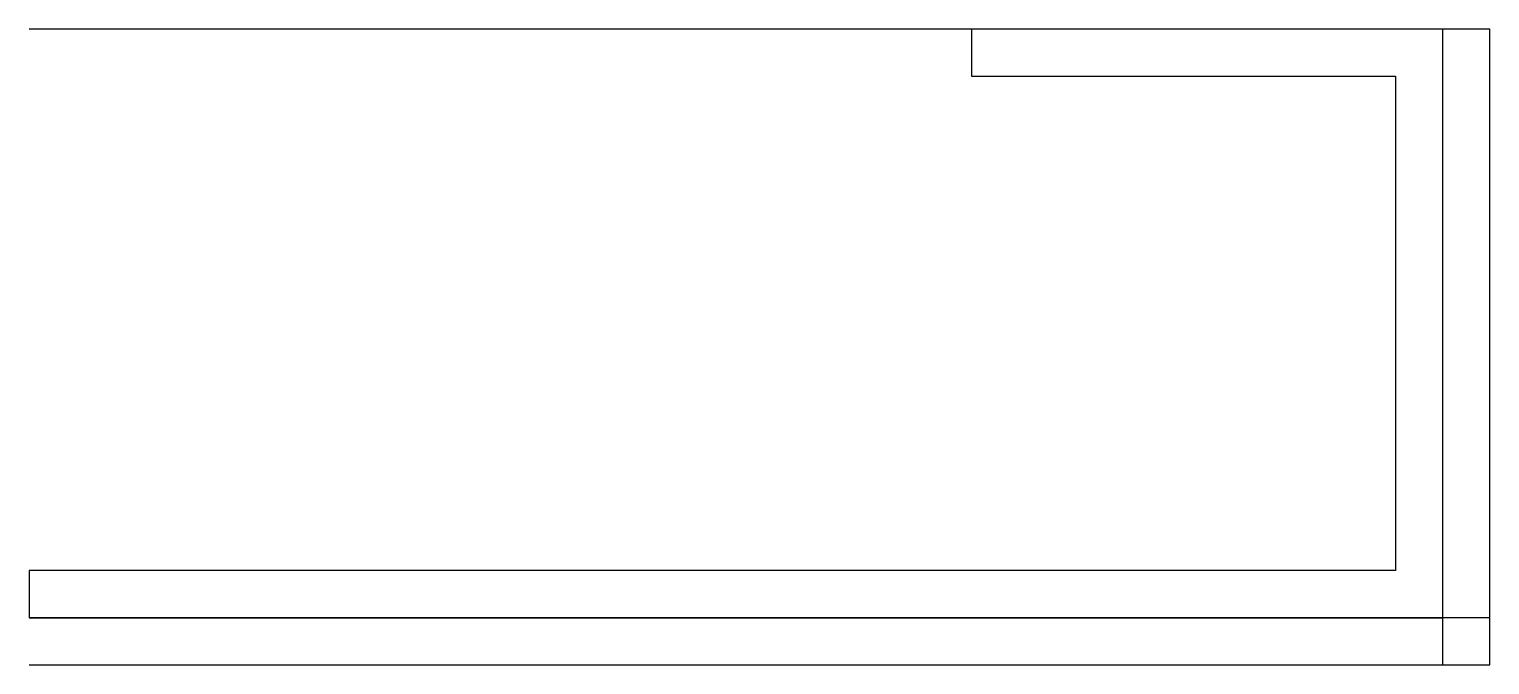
# Model space of a CAD drawing. Extents: x -31 to 0, y 0 to 13.5.
import ezdxf

# ---------------------------------------------------------------- set-up
doc = ezdxf.new("R2010")
doc.units = 0
doc.layers.get('0').update_dxf_attribs({"linetype": 'CONTINUOUS'})

msp = doc.modelspace()

# ---------------------------------------------------------------- linework, layer by layer
at = {"linetype": 'CONTINUOUS'}
for p, q in [((0, 13.5), (-31, 13.5)), ((-1, 13.5), (-11, 13.5)), ((-11, 13.5), (-11, 12.5)), ((-1, 0), (-1, 13.5)), ((-1, 1), (-1, 13.5)), ((0, 0), (0, 13.5)), ((-11, 12.5), (-2, 12.5)), ((-2, 12.5), (-2, 2)), ((-2, 2), (-31, 2)), ((-31, 2), (-31, 1)), ((0, 1), (-31, 1)), ((-31, 1), (-1, 1)), ((-31, 0), (0, 0))]:
    msp.add_line(p, q, dxfattribs=at)

doc.saveas('drawing.dxf')
